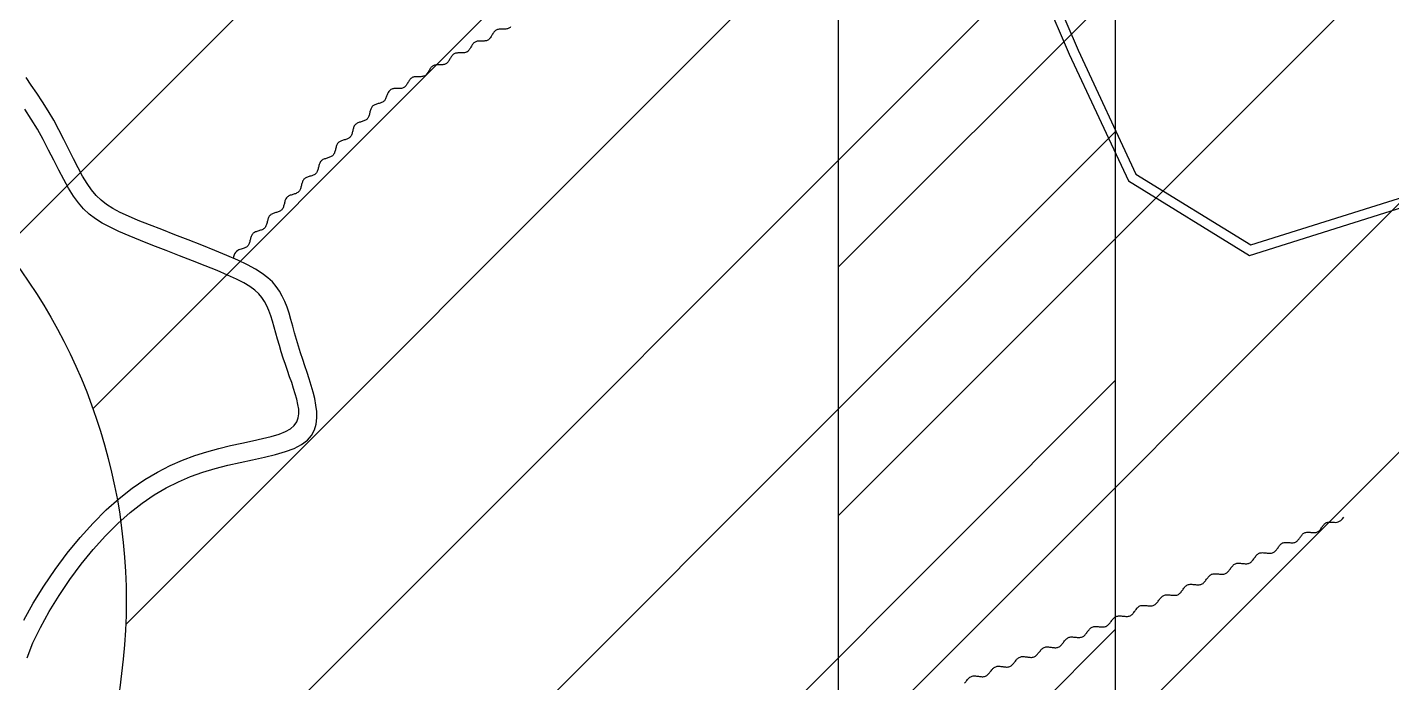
# Model space of a CAD drawing. Header units: metres. Extents: x 511708 to 512549, y 196282 to 196876.
# Drawn here: x 512470.98 to 512480.74, y 196505.12 to 196509.81 of the extents above; entities that cross this region are included whole.
import ezdxf

# ---------------------------------------------------------------- set-up
doc = ezdxf.new("R2010")
doc.units = ezdxf.units.M
doc.header["$MEASUREMENT"] = 0
doc.layers.get('0').update_dxf_attribs({"linetype": 'CONTINUOUS'})

msp = doc.modelspace()

# ---------------------------------------------------------------- hatches: boundary and pattern name
at = {"ltscale": 30}
h = msp.add_hatch(dxfattribs=at)
h.set_pattern_fill('LINE', color=2, scale=0.396, angle=45, style=0)
h.set_pattern_definition([(45, (510696.8274, 194380.4005), (-0.88904536, 0.88904536), [])])
edge = h.paths.add_edge_path(flags=16)
edge.add_arc((512467.6077, 196505.7065), 4.0759, 0, 360)
h.paths.add_polyline_path([(512456.4569, 196515.6696), (512478.7585, 196515.6696), (512478.7585, 196495.7434), (512456.4569, 196495.7434)])
h = msp.add_hatch(dxfattribs=at)
h.set_pattern_fill('LINE', color=2, scale=0.396, angle=45, style=0)
h.set_pattern_definition([(45, (510717.149, 194380.4005), (-0.88904536, 0.88904536), [])])
edge = h.paths.add_edge_path(flags=16)
edge.add_arc((512487.9294, 196505.7065), 4.0759, 0, 360)
h.paths.add_polyline_path([(512476.7785, 196515.6696), (512499.0802, 196515.6696), (512499.0802, 196495.7434), (512476.7785, 196495.7434)])

# ---------------------------------------------------------------- linework, layer by layer
at = {"color": 3}
for p, q in [((512478.0878, 196510.5895), (512478.4919, 196509.6431)), ((512478.0244, 196510.5615), (512478.4286, 196509.6148)), ((512478.4286, 196509.6148), (512478.8521, 196508.7097)), ((512478.4919, 196509.6431), (512478.9061, 196508.7578)), ((512478.8521, 196508.7097), (512479.7182, 196508.1763)), ((512478.9061, 196508.7578), (512479.7276, 196508.2519)), ((512479.7276, 196508.2519), (512481.0776, 196508.6762)), ((512479.7182, 196508.1763), (512481.0954, 196508.6092))]:
    msp.add_line(p, q, dxfattribs=at)
at = {"color": 5, "linetype": 'Continuous', "lineweight": -3}
for points in [[(512456.4569, 196515.6696), (512478.7585, 196515.6696), (512478.7585, 196495.7434), (512456.4569, 196495.7434)], [(512476.7785, 196515.6696), (512499.0802, 196515.6696), (512499.0802, 196495.7434), (512476.7785, 196495.7434)]]:
    msp.add_lwpolyline(points, close=True, dxfattribs=at)
at = {"color": 42, "lineweight": -3, "ltscale": 30}
for points in [[(512474.4334, 196509.8104), (512474.4295, 196509.8063), (512474.4253, 196509.8027), (512474.4208, 196509.7997), (512474.4159, 196509.7974), (512474.4107, 196509.7957), (512474.4052, 196509.7945), (512474.3994, 196509.7937), (512474.3935, 196509.7932), (512474.3874, 196509.793), (512474.3812, 196509.793), (512474.375, 196509.793), (512474.3688, 196509.793), (512474.3626, 196509.793), (512474.3565, 196509.7928), (512474.3506, 196509.7923), (512474.3449, 196509.7915), (512474.3394, 196509.7903), (512474.3341, 196509.7886), (512474.3293, 196509.7863), (512474.3247, 196509.7833), (512474.3206, 196509.7797), (512474.3167, 196509.7756), (512474.313, 196509.7711), (512474.3096, 196509.7663), (512474.3062, 196509.7612), (512474.303, 196509.7559), (512474.2998, 196509.7506), (512474.2967, 196509.7452), (512474.2934, 196509.7399), (512474.2901, 196509.7349), (512474.2867, 196509.73), (512474.283, 196509.7255), (512474.2791, 196509.7214), (512474.2749, 196509.7179), (512474.2704, 196509.7149), (512474.2655, 196509.7126), (512474.2603, 196509.7108), (512474.2548, 196509.7096), (512474.2491, 196509.7088), (512474.2431, 196509.7083), (512474.237, 196509.7081), (512474.2309, 196509.7081), (512474.2246, 196509.7081), (512474.2184, 196509.7082), (512474.2122, 196509.7081), (512474.2062, 196509.7079), (512474.2002, 196509.7075), (512474.1945, 196509.7067), (512474.189, 196509.7054), (512474.1838, 196509.7037), (512474.1789, 196509.7014), (512474.1744, 196509.6984), (512474.1702, 196509.6948), (512474.1663, 196509.6908), (512474.1626, 196509.6863), (512474.1592, 196509.6814), (512474.1559, 196509.6763), (512474.1526, 196509.671), (512474.1495, 196509.6657), (512474.1463, 196509.6603), (512474.1431, 196509.6551), (512474.1397, 196509.65), (512474.1363, 196509.6451), (512474.1326, 196509.6406), (512474.1287, 196509.6366), (512474.1245, 196509.633), (512474.12, 196509.63), (512474.1152, 196509.6277), (512474.1099, 196509.6259), (512474.1044, 196509.6247), (512474.0987, 196509.6239), (512474.0927, 196509.6235), (512474.0867, 196509.6232), (512474.0805, 196509.6232), (512474.0743, 196509.6233), (512474.068, 196509.6233), (512474.0619, 196509.6233), (512474.0558, 196509.6231), (512474.0499, 196509.6226), (512474.0441, 196509.6218), (512474.0386, 196509.6206), (512474.0334, 196509.6188), (512474.0285, 196509.6165), (512474.024, 196509.6135), (512474.0198, 196509.61), (512474.0159, 196509.6059), (512474.0123, 196509.6014), (512474.0088, 196509.5965), (512474.0055, 196509.5914), (512474.0023, 196509.5862), (512473.9991, 196509.5808), (512473.9959, 196509.5755), (512473.9927, 196509.5702), (512473.9894, 196509.5651), (512473.9859, 196509.5603), (512473.9822, 196509.5558), (512473.9784, 196509.5517), (512473.9742, 196509.5481), (512473.9697, 196509.5451), (512473.9648, 196509.5428), (512473.9596, 196509.5411), (512473.9541, 196509.5398), (512473.9483, 196509.539), (512473.9424, 196509.5386), (512473.9363, 196509.5384), (512473.9301, 196509.5383), (512473.9239, 196509.5384), (512473.9177, 196509.5384), (512473.9115, 196509.5384), (512473.9054, 196509.5382), (512473.8995, 196509.5377), (512473.8937, 196509.5369), (512473.8882, 196509.5357), (512473.883, 196509.534), (512473.8781, 196509.5316), (512473.8736, 196509.5287), (512473.8694, 196509.5251), (512473.8655, 196509.521), (512473.8619, 196509.5165), (512473.8584, 196509.5117), (512473.8551, 196509.5066), (512473.8519, 196509.5013), (512473.8487, 196509.496), (512473.8455, 196509.4906), (512473.8423, 196509.4853), (512473.839, 196509.4802), (512473.8355, 196509.4754), (512473.8319, 196509.4709), (512473.828, 196509.4668), (512473.8238, 196509.4632), (512473.8193, 196509.4603), (512473.8144, 196509.4579), (512473.8092, 196509.4562), (512473.8037, 196509.455), (512473.7979, 196509.4542), (512473.792, 196509.4537), (512473.7859, 196509.4535), (512473.7797, 196509.4535), (512473.7735, 196509.4535), (512473.7673, 196509.4536), (512473.7611, 196509.4535), (512473.755, 196509.4533), (512473.7491, 196509.4529), (512473.7434, 196509.4521), (512473.7379, 196509.4508), (512473.7326, 196509.4491), (512473.7278, 196509.4468), (512473.7232, 196509.4438), (512473.7191, 196509.4402), (512473.7152, 196509.4361), (512473.7115, 196509.4316), (512473.7081, 196509.4268), (512473.7047, 196509.4217), (512473.7015, 196509.4164), (512473.6983, 196509.4111), (512473.6952, 196509.4057), (512473.6919, 196509.4005), (512473.6886, 196509.3954), (512473.6852, 196509.3905), (512473.6815, 196509.386), (512473.6776, 196509.3819), (512473.6734, 196509.3784), (512473.6689, 196509.3754), (512473.664, 196509.3731), (512473.6588, 196509.3713), (512473.6533, 196509.3701), (512473.6476, 196509.3693), (512473.6416, 196509.3688), (512473.6355, 196509.3686), (512473.6294, 196509.3686), (512473.6231, 196509.3686), (512473.6169, 196509.3687), (512473.6108, 196509.3687), (512473.6047, 196509.3684), (512473.5987, 196509.368), (512473.593, 196509.3672), (512473.5875, 196509.366), (512473.5823, 196509.3642), (512473.5774, 196509.3619), (512473.5729, 196509.3589), (512473.5687, 196509.3553), (512473.5649, 196509.3512), (512473.5614, 196509.3466), (512473.5582, 196509.3416), (512473.5553, 196509.3363), (512473.5526, 196509.3308), (512473.5502, 196509.325), (512473.548, 196509.3191), (512473.5459, 196509.3133), (512473.5438, 196509.3074), (512473.5416, 196509.3017), (512473.5392, 196509.2962), (512473.5365, 196509.2911), (512473.5334, 196509.2863), (512473.5299, 196509.282), (512473.5258, 196509.2782), (512473.5212, 196509.2748), (512473.5161, 196509.2719), (512473.5107, 196509.2694), (512473.505, 196509.2671), (512473.4991, 196509.265), (512473.493, 196509.2631), (512473.4868, 196509.2612), (512473.4807, 196509.2594), (512473.4746, 196509.2574), (512473.4687, 196509.2554), (512473.463, 196509.2531), (512473.4575, 196509.2505), (512473.4525, 196509.2476), (512473.4479, 196509.2443), (512473.4438, 196509.2405), (512473.4402, 196509.2362), (512473.4372, 196509.2314), (512473.4346, 196509.2262), (512473.4324, 196509.2206), (512473.4305, 196509.2147), (512473.4288, 196509.2087), (512473.4272, 196509.2025), (512473.4257, 196509.1963), (512473.4242, 196509.19), (512473.4227, 196509.1838), (512473.421, 196509.1778), (512473.419, 196509.1719), (512473.4168, 196509.1664), (512473.4142, 196509.1611), (512473.4112, 196509.1563), (512473.4077, 196509.152), (512473.4036, 196509.1482), (512473.3989, 196509.1449), (512473.3939, 196509.142), (512473.3885, 196509.1394), (512473.3828, 196509.1372), (512473.3768, 196509.1351), (512473.3707, 196509.1332), (512473.3646, 196509.1313), (512473.3584, 196509.1294), (512473.3524, 196509.1275), (512473.3464, 196509.1254), (512473.3407, 196509.1231), (512473.3353, 196509.1206), (512473.3302, 196509.1177), (512473.3256, 196509.1144), (512473.3215, 196509.1106), (512473.318, 196509.1062), (512473.315, 196509.1014), (512473.3124, 196509.0962), (512473.3101, 196509.0906), (512473.3082, 196509.0848), (512473.3065, 196509.0788), (512473.3049, 196509.0726), (512473.3035, 196509.0663), (512473.302, 196509.0601), (512473.3004, 196509.0539), (512473.2987, 196509.0478), (512473.2968, 196509.042), (512473.2946, 196509.0364), (512473.292, 196509.0312), (512473.2889, 196509.0264), (512473.2854, 196509.0221), (512473.2813, 196509.0183), (512473.2767, 196509.015), (512473.2716, 196509.0121), (512473.2662, 196509.0095), (512473.2605, 196509.0072), (512473.2546, 196509.0051), (512473.2485, 196509.0032), (512473.2423, 196509.0013), (512473.2362, 196508.9995), (512473.2301, 196508.9975), (512473.2242, 196508.9955), (512473.2185, 196508.9932), (512473.213, 196508.9906), (512473.208, 196508.9877), (512473.2034, 196508.9844), (512473.1993, 196508.9806), (512473.1957, 196508.9763), (512473.1927, 196508.9715), (512473.1901, 196508.9663), (512473.1879, 196508.9607), (512473.186, 196508.9549), (512473.1843, 196508.9488), (512473.1827, 196508.9426), (512473.1812, 196508.9364), (512473.1797, 196508.9301), (512473.1782, 196508.9239), (512473.1765, 196508.9179), (512473.1745, 196508.912), (512473.1723, 196508.9065), (512473.1697, 196508.9013), (512473.1667, 196508.8964), (512473.1632, 196508.8921), (512473.1591, 196508.8883), (512473.1544, 196508.885), (512473.1494, 196508.8821), (512473.144, 196508.8796), (512473.1383, 196508.8773), (512473.1323, 196508.8752), (512473.1262, 196508.8733), (512473.1201, 196508.8714), (512473.1139, 196508.8695), (512473.1079, 196508.8676), (512473.1019, 196508.8655), (512473.0962, 196508.8632), (512473.0908, 196508.8607), (512473.0857, 196508.8578), (512473.0811, 196508.8545), (512473.077, 196508.8507), (512473.0735, 196508.8463), (512473.0705, 196508.8415), (512473.0679, 196508.8363), (512473.0656, 196508.8308), (512473.0637, 196508.8249), (512473.062, 196508.8189), (512473.0604, 196508.8127), (512473.059, 196508.8064), (512473.0575, 196508.8002), (512473.0559, 196508.794), (512473.0542, 196508.7879), (512473.0523, 196508.7821), (512473.0501, 196508.7765), (512473.0475, 196508.7713), (512473.0444, 196508.7665), (512473.0409, 196508.7622), (512473.0368, 196508.7584), (512473.0322, 196508.7551), (512473.0271, 196508.7522), (512473.0217, 196508.7496), (512473.016, 196508.7473), (512473.0101, 196508.7453), (512473.004, 196508.7433), (512472.9978, 196508.7414), (512472.9917, 196508.7396), (512472.9856, 196508.7376), (512472.9797, 196508.7356), (512472.974, 196508.7333), (512472.9685, 196508.7307), (512472.9635, 196508.7278), (512472.9589, 196508.7245), (512472.9548, 196508.7207), (512472.9512, 196508.7164), (512472.9482, 196508.7116), (512472.9456, 196508.7064), (512472.9434, 196508.7008), (512472.9415, 196508.695), (512472.9398, 196508.6889), (512472.9382, 196508.6827), (512472.9367, 196508.6765), (512472.9352, 196508.6702), (512472.9337, 196508.664), (512472.932, 196508.658), (512472.93, 196508.6521), (512472.9278, 196508.6466), (512472.9252, 196508.6414), (512472.9222, 196508.6366), (512472.9187, 196508.6322), (512472.9146, 196508.6284), (512472.9099, 196508.6251), (512472.9049, 196508.6222), (512472.8995, 196508.6197), (512472.8937, 196508.6174), (512472.8878, 196508.6153), (512472.8817, 196508.6134), (512472.8756, 196508.6115), (512472.8694, 196508.6096), (512472.8634, 196508.6077), (512472.8574, 196508.6056), (512472.8517, 196508.6033), (512472.8463, 196508.6008), (512472.8412, 196508.5979), (512472.8366, 196508.5946), (512472.8325, 196508.5908), (512472.829, 196508.5865), (512472.826, 196508.5816), (512472.8234, 196508.5764), (512472.8211, 196508.5709), (512472.8192, 196508.565), (512472.8175, 196508.559), (512472.8159, 196508.5528), (512472.8145, 196508.5465), (512472.813, 196508.5403), (512472.8114, 196508.5341), (512472.8097, 196508.528), (512472.8078, 196508.5222), (512472.8056, 196508.5166), (512472.803, 196508.5114), (512472.7999, 196508.5066), (512472.7964, 196508.5023), (512472.7923, 196508.4985), (512472.7877, 196508.4952), (512472.7826, 196508.4923), (512472.7772, 196508.4897), (512472.7715, 196508.4874), (512472.7656, 196508.4854), (512472.7595, 196508.4834), (512472.7533, 196508.4816), (512472.7472, 196508.4797), (512472.7411, 196508.4778), (512472.7352, 196508.4757), (512472.7295, 196508.4734), (512472.724, 196508.4708), (512472.719, 196508.4679), (512472.7144, 196508.4646), (512472.7103, 196508.4608), (512472.7067, 196508.4565), (512472.7037, 196508.4517), (512472.7011, 196508.4465), (512472.6989, 196508.4409), (512472.697, 196508.4351), (512472.6953, 196508.429), (512472.6937, 196508.4228), (512472.6922, 196508.4166), (512472.6907, 196508.4103), (512472.6892, 196508.4041), (512472.6875, 196508.3981), (512472.6855, 196508.3923), (512472.6833, 196508.3867), (512472.6807, 196508.3815), (512472.6777, 196508.3767), (512472.6742, 196508.3723), (512472.6701, 196508.3685), (512472.6654, 196508.3652), (512472.6604, 196508.3623), (512472.655, 196508.3598), (512472.6492, 196508.3575), (512472.6433, 196508.3554), (512472.6372, 196508.3535), (512472.6311, 196508.3516), (512472.6249, 196508.3497), (512472.6189, 196508.3478), (512472.6129, 196508.3457), (512472.6072, 196508.3435), (512472.6018, 196508.3409), (512472.5967, 196508.338), (512472.5921, 196508.3347), (512472.588, 196508.3309), (512472.5845, 196508.3266), (512472.5815, 196508.3218), (512472.5789, 196508.3165), (512472.5766, 196508.311), (512472.5747, 196508.3051), (512472.573, 196508.2991), (512472.5714, 196508.2929), (512472.57, 196508.2866), (512472.5685, 196508.2804), (512472.5669, 196508.2742), (512472.5652, 196508.2681), (512472.5633, 196508.2623), (512472.5611, 196508.2567), (512472.5585, 196508.2515), (512472.5554, 196508.2467), (512472.5519, 196508.2424), (512472.5478, 196508.2386), (512472.5431, 196508.2353), (512472.5379, 196508.2323), (512472.5322, 196508.2297), (512472.526, 196508.2272), (512472.5193, 196508.2249), (512472.5122, 196508.2227), (512472.5047, 196508.2204), (512472.4969, 196508.218), (512472.4888, 196508.2149), (512472.4808, 196508.2108), (512472.4729, 196508.205), (512472.4655, 196508.1973), (512472.4587, 196508.1869), (512472.4527, 196508.1736), (512472.4477, 196508.1567)], [(512477.6798, 196505.1176), (512477.6841, 196505.1226), (512477.6884, 196505.1277), (512477.6926, 196505.133), (512477.6968, 196505.1383), (512477.701, 196505.1435), (512477.7053, 196505.1485), (512477.7097, 196505.1531), (512477.7143, 196505.1574), (512477.7191, 196505.1612), (512477.7241, 196505.1645), (512477.7294, 196505.167), (512477.7349, 196505.1688), (512477.7408, 196505.1699), (512477.7469, 196505.1704), (512477.7532, 196505.1704), (512477.7596, 196505.17), (512477.7662, 196505.1694), (512477.7728, 196505.1685), (512477.7795, 196505.1675), (512477.7861, 196505.1666), (512477.7928, 196505.1657), (512477.7993, 196505.165), (512477.8057, 196505.1647), (512477.812, 196505.1647), (512477.8181, 196505.1652), (512477.824, 196505.1663), (512477.8295, 196505.1681), (512477.8348, 196505.1706), (512477.8398, 196505.1738), (512477.8446, 196505.1776), (512477.8492, 196505.1819), (512477.8536, 196505.1866), (512477.8579, 196505.1916), (512477.8621, 196505.1968), (512477.8663, 196505.2021), (512477.8705, 196505.2073), (512477.8748, 196505.2125), (512477.8791, 196505.2175), (512477.8835, 196505.2222), (512477.8881, 196505.2265), (512477.8928, 196505.2303), (512477.8979, 196505.2335), (512477.9031, 196505.236), (512477.9087, 196505.2378), (512477.9146, 196505.2389), (512477.9207, 196505.2394), (512477.9269, 196505.2395), (512477.9334, 196505.2391), (512477.9399, 196505.2384), (512477.9466, 196505.2376), (512477.9532, 196505.2366), (512477.9599, 196505.2356), (512477.9665, 196505.2348), (512477.9731, 196505.2341), (512477.9795, 196505.2337), (512477.9858, 196505.2337), (512477.9919, 196505.2343), (512477.9977, 196505.2353), (512478.0033, 196505.2371), (512478.0086, 196505.2397), (512478.0136, 196505.2429), (512478.0184, 196505.2467), (512478.023, 196505.251), (512478.0274, 196505.2557), (512478.0317, 196505.2607), (512478.0359, 196505.2658), (512478.0401, 196505.2711), (512478.0443, 196505.2764), (512478.0485, 196505.2816), (512478.0528, 196505.2866), (512478.0573, 196505.2912), (512478.0618, 196505.2955), (512478.0666, 196505.2993), (512478.0716, 196505.3026), (512478.0769, 196505.3051), (512478.0825, 196505.3069), (512478.0883, 196505.308), (512478.0944, 196505.3085), (512478.1007, 196505.3085), (512478.1071, 196505.3081), (512478.1137, 196505.3075), (512478.1203, 196505.3066), (512478.127, 196505.3056), (512478.1337, 196505.3047), (512478.1403, 196505.3038), (512478.1469, 196505.3031), (512478.1533, 196505.3028), (512478.1596, 196505.3028), (512478.1657, 196505.3033), (512478.1715, 196505.3044), (512478.1771, 196505.3062), (512478.1824, 196505.3087), (512478.1874, 196505.3119), (512478.1922, 196505.3157), (512478.1967, 196505.32), (512478.2012, 196505.3247), (512478.2055, 196505.3297), (512478.2097, 196505.3349), (512478.2139, 196505.3402), (512478.2181, 196505.3454), (512478.2223, 196505.3506), (512478.2266, 196505.3556), (512478.231, 196505.3603), (512478.2356, 196505.3646), (512478.2404, 196505.3684), (512478.2454, 196505.3716), (512478.2507, 196505.3741), (512478.2563, 196505.3759), (512478.2621, 196505.377), (512478.2682, 196505.3775), (512478.2745, 196505.3776), (512478.2809, 196505.3772), (512478.2875, 196505.3765), (512478.2941, 196505.3757), (512478.3008, 196505.3747), (512478.3074, 196505.3737), (512478.3141, 196505.3729), (512478.3206, 196505.3722), (512478.3271, 196505.3718), (512478.3333, 196505.3718), (512478.3394, 196505.3724), (512478.3453, 196505.3734), (512478.3509, 196505.3752), (512478.3561, 196505.3778), (512478.3612, 196505.381), (512478.3659, 196505.3848), (512478.3705, 196505.3891), (512478.3749, 196505.3938), (512478.3791, 196505.3988), (512478.3833, 196505.4041), (512478.3874, 196505.4094), (512478.3915, 196505.4148), (512478.3955, 196505.42), (512478.3997, 196505.4251), (512478.404, 196505.4299), (512478.4084, 196505.4344), (512478.413, 196505.4383), (512478.4179, 196505.4417), (512478.4231, 196505.4445), (512478.4286, 196505.4464), (512478.4343, 196505.4478), (512478.4404, 196505.4485), (512478.4466, 196505.4487), (512478.4531, 196505.4486), (512478.4596, 196505.4482), (512478.4663, 196505.4476), (512478.473, 196505.4469), (512478.4796, 196505.4462), (512478.4863, 196505.4456), (512478.4928, 196505.4451), (512478.4993, 196505.445), (512478.5055, 196505.4453), (512478.5116, 196505.446), (512478.5174, 196505.4473), (512478.5228, 196505.4493), (512478.528, 196505.452), (512478.5329, 196505.4554), (512478.5375, 196505.4594), (512478.5419, 196505.4638), (512478.5461, 196505.4687), (512478.5502, 196505.4738), (512478.5543, 196505.4791), (512478.5582, 196505.4845), (512478.5622, 196505.49), (512478.5662, 196505.4953), (512478.5704, 196505.5004), (512478.5746, 196505.5052), (512478.579, 196505.5097), (512478.5836, 196505.5137), (512478.5885, 196505.5171), (512478.5936, 196505.5198), (512478.5991, 196505.5218), (512478.6049, 196505.5231), (512478.611, 196505.5238), (512478.6172, 196505.5241), (512478.6237, 196505.5239), (512478.6302, 196505.5235), (512478.6369, 196505.5229), (512478.6435, 196505.5222), (512478.6502, 196505.5215), (512478.6569, 196505.5209), (512478.6634, 196505.5205), (512478.6698, 196505.5203), (512478.6761, 196505.5206), (512478.6821, 196505.5213), (512478.6879, 196505.5226), (512478.6934, 196505.5246), (512478.6986, 196505.5273), (512478.7035, 196505.5307), (512478.7081, 196505.5347), (512478.7125, 196505.5392), (512478.7167, 196505.544), (512478.7208, 196505.5491), (512478.7248, 196505.5544), (512478.7288, 196505.5599), (512478.7328, 196505.5653), (512478.7368, 196505.5706), (512478.7409, 196505.5757), (512478.7452, 196505.5806), (512478.7496, 196505.585), (512478.7542, 196505.589), (512478.7591, 196505.5924), (512478.7642, 196505.5951), (512478.7697, 196505.5971), (512478.7755, 196505.5984), (512478.7816, 196505.5991), (512478.7878, 196505.5994), (512478.7942, 196505.5993), (512478.8008, 196505.5988), (512478.8074, 196505.5982), (512478.8141, 196505.5975), (512478.8208, 196505.5968), (512478.8274, 196505.5962), (512478.834, 196505.5958), (512478.8404, 196505.5957), (512478.8467, 196505.5959), (512478.8527, 196505.5966), (512478.8585, 196505.598), (512478.864, 196505.5999), (512478.8692, 196505.6027), (512478.8741, 196505.6061), (512478.8787, 196505.61), (512478.8831, 196505.6145), (512478.8873, 196505.6193), (512478.8914, 196505.6245), (512478.8954, 196505.6298), (512478.8994, 196505.6352), (512478.9034, 196505.6406), (512478.9074, 196505.6459), (512478.9115, 196505.6511), (512478.9157, 196505.6559), (512478.9202, 196505.6603), (512478.9248, 196505.6643), (512478.9296, 196505.6677), (512478.9348, 196505.6704), (512478.9403, 196505.6724), (512478.9461, 196505.6737), (512478.9521, 196505.6745), (512478.9584, 196505.6747), (512478.9648, 196505.6746), (512478.9714, 196505.6742), (512478.978, 196505.6736), (512478.9847, 196505.6729), (512478.9914, 196505.6721), (512478.998, 196505.6715), (512479.0046, 196505.6711), (512479.011, 196505.671), (512479.0173, 196505.6712), (512479.0233, 196505.672), (512479.0291, 196505.6733), (512479.0346, 196505.6753), (512479.0398, 196505.678), (512479.0446, 196505.6814), (512479.0492, 196505.6854), (512479.0537, 196505.6898), (512479.0579, 196505.6947), (512479.062, 196505.6998), (512479.066, 196505.7051), (512479.07, 196505.7105), (512479.074, 196505.7159), (512479.078, 196505.7213), (512479.0821, 196505.7264), (512479.0863, 196505.7312), (512479.0907, 196505.7357), (512479.0953, 196505.7396), (512479.1002, 196505.743), (512479.1054, 196505.7458), (512479.1109, 196505.7477), (512479.1167, 196505.7491), (512479.1227, 196505.7498), (512479.129, 196505.75), (512479.1354, 196505.7499), (512479.142, 196505.7495), (512479.1486, 196505.7489), (512479.1553, 196505.7482), (512479.162, 196505.7475), (512479.1686, 196505.7469), (512479.1752, 196505.7464), (512479.1816, 196505.7463), (512479.1878, 196505.7466), (512479.1939, 196505.7473), (512479.1997, 196505.7486), (512479.2052, 196505.7506), (512479.2103, 196505.7533), (512479.2152, 196505.7567), (512479.2198, 196505.7607), (512479.2242, 196505.7651), (512479.2285, 196505.77), (512479.2326, 196505.7751), (512479.2366, 196505.7804), (512479.2406, 196505.7858), (512479.2445, 196505.7913), (512479.2486, 196505.7966), (512479.2527, 196505.8017), (512479.2569, 196505.8065), (512479.2613, 196505.811), (512479.2659, 196505.815), (512479.2708, 196505.8184), (512479.276, 196505.8211), (512479.2815, 196505.8231), (512479.2873, 196505.8244), (512479.2933, 196505.8251), (512479.2996, 196505.8254), (512479.306, 196505.8252), (512479.3125, 196505.8248), (512479.3192, 196505.8242), (512479.3259, 196505.8235), (512479.3325, 196505.8228), (512479.3392, 196505.8222), (512479.3457, 196505.8218), (512479.3522, 196505.8216), (512479.3584, 196505.8219), (512479.3645, 196505.8226), (512479.3703, 196505.8239), (512479.3758, 196505.8259), (512479.3809, 196505.8286), (512479.3858, 196505.832), (512479.3904, 196505.836), (512479.3948, 196505.8405), (512479.399, 196505.8453), (512479.4032, 196505.8504), (512479.4072, 196505.8558), (512479.4112, 196505.8612), (512479.4151, 196505.8666), (512479.4192, 196505.8719), (512479.4233, 196505.877), (512479.4275, 196505.8819), (512479.4319, 196505.8863), (512479.4365, 196505.8903), (512479.4414, 196505.8937), (512479.4465, 196505.8964), (512479.452, 196505.8984), (512479.4578, 196505.8997), (512479.4639, 196505.9004), (512479.4701, 196505.9007), (512479.4766, 196505.9006), (512479.4831, 196505.9001), (512479.4898, 196505.8995), (512479.4964, 196505.8988), (512479.5031, 196505.8981), (512479.5098, 196505.8975), (512479.5163, 196505.8971), (512479.5228, 196505.897), (512479.529, 196505.8972), (512479.5351, 196505.898), (512479.5408, 196505.8993), (512479.5463, 196505.9012), (512479.5515, 196505.904), (512479.5564, 196505.9074), (512479.561, 196505.9113), (512479.5654, 196505.9158), (512479.5696, 196505.9206), (512479.5737, 196505.9258), (512479.5778, 196505.9311), (512479.5817, 196505.9365), (512479.5857, 196505.9419), (512479.5897, 196505.9472), (512479.5938, 196505.9524), (512479.5981, 196505.9572), (512479.6025, 196505.9616), (512479.6071, 196505.9656), (512479.612, 196505.969), (512479.6171, 196505.9717), (512479.6226, 196505.9737), (512479.6284, 196505.975), (512479.6345, 196505.9758), (512479.6407, 196505.976), (512479.6471, 196505.9759), (512479.6537, 196505.9755), (512479.6603, 196505.9749), (512479.667, 196505.9742), (512479.6737, 196505.9734), (512479.6803, 196505.9728), (512479.6869, 196505.9724), (512479.6933, 196505.9723), (512479.6996, 196505.9725), (512479.7056, 196505.9733), (512479.7114, 196505.9746), (512479.7169, 196505.9766), (512479.7221, 196505.9793), (512479.727, 196505.9827), (512479.7316, 196505.9867), (512479.736, 196505.9911), (512479.7402, 196505.996), (512479.7443, 196506.0011), (512479.7483, 196506.0064), (512479.7523, 196506.0118), (512479.7563, 196506.0172), (512479.7603, 196506.0226), (512479.7644, 196506.0277), (512479.7687, 196506.0325), (512479.7731, 196506.037), (512479.7777, 196506.0409), (512479.7825, 196506.0443), (512479.7877, 196506.0471), (512479.7932, 196506.049), (512479.799, 196506.0504), (512479.805, 196506.0511), (512479.8113, 196506.0514), (512479.8177, 196506.0512), (512479.8243, 196506.0508), (512479.8309, 196506.0502), (512479.8376, 196506.0495), (512479.8443, 196506.0488), (512479.8509, 196506.0482), (512479.8575, 196506.0477), (512479.8639, 196506.0476), (512479.8702, 196506.0479), (512479.8762, 196506.0486), (512479.882, 196506.0499), (512479.8875, 196506.0519), (512479.8927, 196506.0546), (512479.8975, 196506.058), (512479.9021, 196506.062), (512479.9065, 196506.0664), (512479.9107, 196506.0712), (512479.9147, 196506.0762), (512479.9186, 196506.0814), (512479.9224, 196506.0867), (512479.9262, 196506.0919), (512479.9299, 196506.0971), (512479.9337, 196506.102), (512479.9376, 196506.1066), (512479.9417, 196506.1108), (512479.9459, 196506.1146), (512479.9504, 196506.1178), (512479.9551, 196506.1204), (512479.9602, 196506.1224), (512479.9655, 196506.1237), (512479.9711, 196506.1245), (512479.9769, 196506.1248), (512479.9829, 196506.1248), (512479.989, 196506.1245), (512479.9952, 196506.1241), (512480.0014, 196506.1235), (512480.0076, 196506.123), (512480.0138, 196506.1225), (512480.0198, 196506.1223), (512480.0258, 196506.1222), (512480.0316, 196506.1226), (512480.0372, 196506.1234), (512480.0426, 196506.1247), (512480.0476, 196506.1266), (512480.0524, 196506.1292), (512480.0568, 196506.1325), (512480.061, 196506.1362), (512480.065, 196506.1404), (512480.0689, 196506.145), (512480.0726, 196506.1498), (512480.0763, 196506.1548), (512480.0799, 196506.1599), (512480.0835, 196506.165), (512480.0871, 196506.17), (512480.0908, 196506.1748), (512480.0947, 196506.1794), (512480.0987, 196506.1836), (512480.1029, 196506.1874), (512480.1073, 196506.1906), (512480.1121, 196506.1932), (512480.1172, 196506.1952), (512480.1225, 196506.1965), (512480.1281, 196506.1973), (512480.1339, 196506.1976), (512480.1399, 196506.1976), (512480.146, 196506.1973), (512480.1521, 196506.1969), (512480.1583, 196506.1963), (512480.1645, 196506.1958), (512480.1707, 196506.1953), (512480.1768, 196506.195), (512480.1828, 196506.195), (512480.1886, 196506.1954), (512480.1942, 196506.1962), (512480.1995, 196506.1975), (512480.2046, 196506.1994), (512480.2093, 196506.202), (512480.2138, 196506.2053), (512480.218, 196506.209), (512480.222, 196506.2132), (512480.2259, 196506.2178), (512480.2296, 196506.2226), (512480.2332, 196506.2276), (512480.2368, 196506.2327), (512480.2404, 196506.2378), (512480.244, 196506.2428), (512480.2478, 196506.2476), (512480.2516, 196506.2522), (512480.2556, 196506.2564), (512480.2598, 196506.2602), (512480.2643, 196506.2634), (512480.269, 196506.266), (512480.2741, 196506.2679), (512480.2795, 196506.2693), (512480.2853, 196506.27), (512480.2914, 196506.2703), (512480.2978, 196506.2703), (512480.3047, 196506.2699), (512480.3119, 196506.2694), (512480.3194, 196506.2687), (512480.3274, 196506.2681), (512480.3358, 196506.2679), (512480.3445, 196506.2688), (512480.3536, 196506.2711), (512480.3631, 196506.2754), (512480.3729, 196506.2822), (512480.3832, 196506.2921), (512480.3938, 196506.3055)]]:
    msp.add_lwpolyline(points, dxfattribs=at)
at = {"color": 42, "ltscale": 30}
for points in [[(512470.974, 196505.2991), (512471.0164, 196505.4059), (512471.0695, 196505.5169), (512471.1321, 196505.6307), (512471.2028, 196505.7452), (512471.28, 196505.8585), (512471.3622, 196505.9686), (512471.4479, 196506.0735), (512471.5356, 196506.1713), (512471.6237, 196506.26), (512471.7111, 196506.3381), (512471.7977, 196506.4061), (512471.8839, 196506.4649), (512471.97, 196506.5153), (512472.0563, 196506.5584), (512472.1432, 196506.5952), (512472.2309, 196506.6264), (512472.3198, 196506.6531), (512472.4098, 196506.6761), (512472.4996, 196506.6966), (512472.5875, 196506.7155), (512472.6717, 196506.734), (512472.7507, 196506.7529), (512472.8226, 196506.7735), (512472.8857, 196506.7966), (512472.9384, 196506.8234), (512472.9795, 196506.8546), (512473.0096, 196506.8899), (512473.0301, 196506.9287), (512473.0422, 196506.9702), (512473.0472, 196507.0141), (512473.0462, 196507.0595), (512473.0407, 196507.106), (512473.0317, 196507.1528), (512473.0205, 196507.1996), (512473.0075, 196507.2462), (512472.9932, 196507.2928), (512472.978, 196507.3394), (512472.9622, 196507.3861), (512472.9463, 196507.433), (512472.9307, 196507.4802), (512472.9157, 196507.5277), (512472.9017, 196507.5755), (512472.8883, 196507.6233), (512472.8752, 196507.6707), (512472.862, 196507.7172), (512472.8482, 196507.7624), (512472.8336, 196507.8059), (512472.8176, 196507.8471), (512472.7999, 196507.8857), (512472.78, 196507.9215), (512472.7568, 196507.9548), (512472.7291, 196507.9864), (512472.6958, 196508.0169), (512472.6556, 196508.047), (512472.6075, 196508.0773), (512472.5502, 196508.1085), (512472.4826, 196508.1413), (512472.4041, 196508.176), (512472.3169, 196508.2123), (512472.2238, 196508.2496), (512472.1277, 196508.2871), (512472.0313, 196508.3242), (512471.9376, 196508.3603), (512471.8492, 196508.3947), (512471.7692, 196508.4267), (512471.6995, 196508.4561), (512471.6394, 196508.4839), (512471.5876, 196508.5113), (512471.5427, 196508.5398), (512471.5032, 196508.5706), (512471.4677, 196508.605), (512471.4348, 196508.6445), (512471.4031, 196508.6903), (512471.3714, 196508.7433), (512471.3393, 196508.8025), (512471.3065, 196508.8667), (512471.2729, 196508.9342), (512471.2382, 196509.0038), (512471.2022, 196509.0739), (512471.1648, 196509.1433), (512471.1256, 196509.2105), (512471.0848, 196509.2743), (512471.0439, 196509.3349), (512471.0045, 196509.3924), (512470.9684, 196509.4473)], [(512470.9522, 196505.5695), (512471.0185, 196505.69), (512471.0933, 196505.8112), (512471.175, 196505.9311), (512471.2622, 196506.0476), (512471.3532, 196506.1588), (512471.4463, 196506.2624), (512471.5402, 196506.3565), (512471.6333, 196506.4394), (512471.7255, 196506.5117), (512471.8168, 196506.5742), (512471.9072, 196506.6278), (512471.9967, 196506.6736), (512472.0853, 196506.7125), (512472.1731, 196506.7453), (512472.2601, 196506.773), (512472.346, 196506.7966), (512472.43, 196506.8169), (512472.5106, 196506.8347), (512472.5869, 196506.8509), (512472.6574, 196506.8664), (512472.721, 196506.8819), (512472.7766, 196506.8983), (512472.8227, 196506.9166), (512472.8588, 196506.9373), (512472.8853, 196506.9605), (512472.9034, 196506.9861), (512472.9141, 196507.0141), (512472.9184, 196507.0443), (512472.9174, 196507.0767), (512472.9122, 196507.1111), (512472.9038, 196507.1475), (512472.8931, 196507.1857), (512472.8807, 196507.2255), (512472.867, 196507.2668), (512472.8523, 196507.3092), (512472.8371, 196507.3527), (512472.8218, 196507.3969), (512472.8068, 196507.4417), (512472.7924, 196507.4869), (512472.7791, 196507.5321), (512472.7665, 196507.5771), (512472.7544, 196507.6213), (512472.7424, 196507.6643), (512472.7302, 196507.7058), (512472.7176, 196507.7452), (512472.7042, 196507.7822), (512472.6897, 196507.8163), (512472.6735, 196507.8472), (512472.6546, 196507.8756), (512472.6316, 196507.9023), (512472.6032, 196507.9279), (512472.568, 196507.9533), (512472.5247, 196507.9792), (512472.472, 196508.0065), (512472.4085, 196508.0358), (512472.3335, 196508.0677), (512472.2493, 196508.1019), (512472.1584, 196508.1376), (512472.0639, 196508.1741), (512471.9683, 196508.2108), (512471.8745, 196508.2471), (512471.7853, 196508.2823), (512471.7035, 196508.3156), (512471.6311, 196508.3468), (512471.5677, 196508.3768), (512471.512, 196508.4068), (512471.4628, 196508.438), (512471.4189, 196508.4718), (512471.379, 196508.5094), (512471.342, 196508.5519), (512471.3066, 196508.6007), (512471.2718, 196508.6565), (512471.2369, 196508.7185), (512471.2017, 196508.7855), (512471.1656, 196508.8562), (512471.1282, 196508.9293), (512471.0891, 196509.0035), (512471.0479, 196509.0776), (512471.0042, 196509.1504), (512470.958, 196509.2207)]]:
    msp.add_lwpolyline(points, dxfattribs=at)
at = {"color": 5, "ltscale": 30}
msp.add_circle((512467.6077, 196505.7065), 4.0759, dxfattribs=at)

doc.saveas('drawing.dxf')
